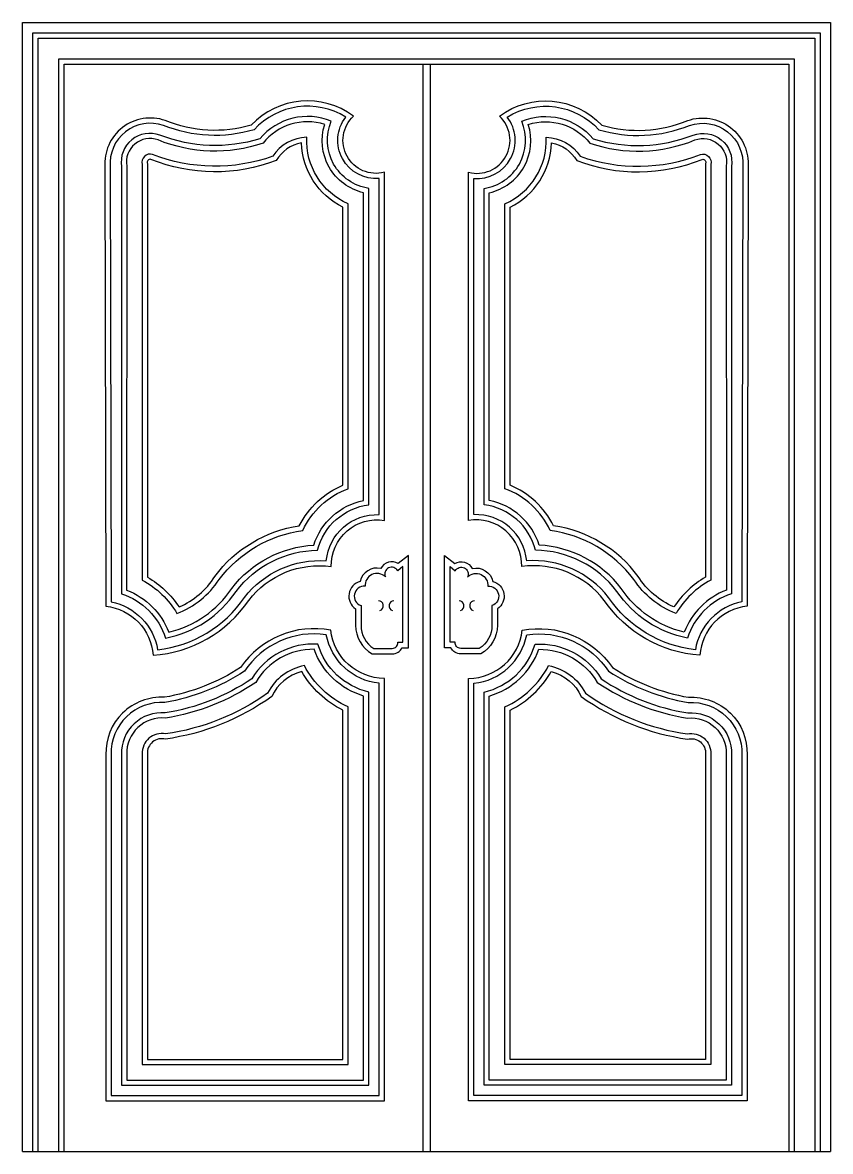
# Model space of a CAD drawing. Header units: metres. Extents: x -4689 to -3129, y 0 to 2180.
import ezdxf

# ---------------------------------------------------------------- set-up
doc = ezdxf.new("R2010")
doc.units = ezdxf.units.M
for name, color, linetype in [('2', 2, 'Continuous'), ('3', 3, 'Continuous'), ('4', 4, 'Continuous'), ('7', 7, 'Continuous')]:
    doc.layers.add(name, color=color, linetype=linetype)

msp = doc.modelspace()

# ---------------------------------------------------------------- linework, layer by layer
at = {"layer": '2'}
msp.add_line((-4689.4, 0.09), (-3129.34, 0.09), dxfattribs=at)
at = {"layer": '3'}
for points in [[(-4669.39, 0.09), (-4669.39, 2160.11), (-3149.35, 2160.11), (-3149.35, 0.09)], [(-4619.37, 0.09), (-4619.37, 2110.09), (-3199.37, 2110.09), (-3199.37, 0.09)]]:
    msp.add_lwpolyline(points, dxfattribs=at)
for points in [[(-4242.34, 1973.13, -0.17), (-4417.36, 1981.59, 0.54), (-4520.38, 1901.35), (-4518.4, 1061.69, -0.31), (-4428.57, 969.01, 0.22), (-4260.91, 1069.98, -0.25), (-4102.86, 1140.7, -0.4), (-4000.7, 1229.79), (-4000.7, 1879.09, -0.65), (-4065.37, 1997.66, 0.36)], [(-3576.4, 1973.13, 0.17), (-3401.38, 1981.59, -0.54), (-3298.36, 1901.35), (-3300.34, 1061.69, 0.31), (-3390.17, 969.01, -0.22), (-3557.83, 1069.98, 0.25), (-3715.88, 1140.7, 0.4), (-3818.05, 1229.79), (-3818.05, 1879.09, 0.65), (-3753.37, 1997.66, -0.36)], [(-4231.01, 1955.68, -0.17), (-4424.34, 1962.83, 0.57), (-4498.37, 1902.28), (-4498.43, 1077.08, -0.24), (-4413.45, 991.4, 0.2), (-4277.19, 1081.63, -0.23), (-4119.57, 1161.16, -0.31), (-4020.7, 1248.89), (-4020.7, 1859.83, -0.49), (-4093.16, 1989.52, 0.33)], [(-4225.11, 1947.08, -0.18), (-4427.88, 1953.48, 0.57), (-4488.37, 1903.03), (-4488.43, 1084.12, -0.21), (-4406.97, 1002.97, 0.19), (-4285.34, 1087.43, -0.22), (-4127.17, 1170.9, -0.27), (-4030.71, 1257.35), (-4030.71, 1851.57, -0.44), (-4106, 1983.57, 0.31)], [(-3587.73, 1955.68, 0.17), (-3394.4, 1962.83, -0.57), (-3320.37, 1902.28), (-3320.31, 1077.08, 0.24), (-3405.29, 991.4, -0.2), (-3541.55, 1081.63, 0.23), (-3699.17, 1161.16, 0.31), (-3798.04, 1248.89), (-3798.04, 1859.83, 0.49), (-3725.59, 1989.52, -0.33)], [(-3593.63, 1947.08, 0.18), (-3390.86, 1953.48, -0.57), (-3330.37, 1903.03), (-3330.32, 1084.12, 0.21), (-3411.78, 1002.97, -0.19), (-3533.4, 1087.43, 0.22), (-3691.57, 1170.9, 0.27), (-3788.04, 1257.35), (-3788.04, 1851.57, 0.44), (-3712.74, 1983.57, -0.31)], [(-4199.54, 1913.7, -0.19), (-4441.62, 1915.88, 0.64), (-4448.36, 1907.76), (-4448.41, 1109.15, -0.12), (-4387.32, 1051.52, 0.15), (-4318.05, 1110.52, -0.2), (-4154.95, 1208.2, -0.18), (-4070.72, 1286.63), (-4070.72, 1823.72, -0.28), (-4150.66, 1947.7, 0.22)], [(-3619.21, 1913.7, 0.19), (-3377.12, 1915.88, -0.64), (-3370.39, 1907.76), (-3370.33, 1109.15, 0.12), (-3431.42, 1051.52, -0.15), (-3500.69, 1110.52, 0.2), (-3663.8, 1208.2, 0.18), (-3748.02, 1286.63), (-3748.02, 1823.72, 0.28), (-3668.08, 1947.7, -0.22)], [(-4000.7, 904.13, -0.33), (-4103.02, 998, 0.29), (-4261.1, 927.33, -0.1), (-4414.76, 867.01, 0.44), (-4518.38, 766.66), (-4518.38, 107.79), (-4000.7, 107.79)], [(-3818.05, 904.13, 0.33), (-3715.73, 998, -0.29), (-3557.65, 927.33, 0.1), (-3403.99, 867.01, -0.44), (-3300.36, 766.66), (-3300.36, 107.79), (-3818.05, 107.79)], [(-4020.7, 887.26, -0.27), (-4119.06, 979.59, 0.28), (-4246.48, 913.01, -0.11), (-4413.81, 846.89, 0.45), (-4498.37, 766.94), (-4498.37, 127.8), (-4020.7, 127.8)], [(-4030.71, 879.58, -0.24), (-4126.34, 969.83, 0.27), (-4239.05, 905.95, -0.11), (-4413.47, 836.81, 0.45), (-4488.37, 767.1), (-4488.37, 137.8), (-4030.71, 137.8)], [(-3798.04, 887.26, 0.27), (-3699.68, 979.59, -0.28), (-3572.26, 913.01, 0.11), (-3404.93, 846.89, -0.45), (-3320.37, 766.94), (-3320.37, 127.8), (-3798.04, 127.8)], [(-3788.04, 879.58, 0.24), (-3692.4, 969.83, -0.27), (-3579.69, 905.95, 0.11), (-3405.27, 836.81, -0.45), (-3330.37, 767.1), (-3330.37, 137.8), (-3788.04, 137.8)], [(-4070.72, 852.37, -0.15), (-4150.33, 926.79, 0.22), (-4208.35, 878.53, -0.12), (-4413.64, 796.29, 0.51), (-4448.36, 767.9), (-4448.36, 177.81), (-4070.72, 177.81)], [(-3748.02, 852.37, 0.15), (-3668.41, 926.79, -0.22), (-3610.39, 878.53, 0.12), (-3405.1, 796.29, -0.51), (-3370.39, 767.9), (-3370.39, 177.81), (-3748.02, 177.81)]]:
    msp.add_lwpolyline(points, format="xyb", close=True, dxfattribs=at)
for points in [[(-4035.83, 1054.19), (-4035.83, 1016.11, 0.26), (-4011.32, 971.47), (-3975.44, 971.47, 0.45), (-3964.93, 983.29), (-3954.87, 983.29), (-3954.87, 1129.47), (-3964.93, 1121.59, 0.94), (-3988.83, 1109.77, 0.69), (-4027.96, 1091.39, 0.89), (-4035.83, 1054.19, -0.73)], [(-3782.91, 1054.19), (-3782.91, 1016.11, -0.26), (-3807.42, 971.47), (-3843.31, 971.47, -0.45), (-3853.81, 983.29), (-3863.88, 983.29), (-3863.88, 1129.47), (-3853.81, 1121.59, -0.94), (-3829.91, 1109.77, -0.69), (-3790.79, 1091.39, -0.89), (-3782.91, 1054.19, 0.73)]]:
    msp.add_lwpolyline(points, format="xyb", dxfattribs=at)
for centre, start, end in [((-4002.48, 1053.85), 289.59, 88.35), ((-3971.9, 1053.85), 91.65, 250.41), ((-3846.84, 1053.85), 289.59, 88.35), ((-3816.26, 1053.85), 91.65, 250.41)]:
    msp.add_arc(centre, 9.79, start, end, dxfattribs=at)
at = {"layer": '4'}
msp.add_lwpolyline([(-4689.4, 0.09), (-4689.4, 2180.11), (-3129.34, 2180.11), (-3129.34, 0.09)], dxfattribs=at)
at = {"layer": '7'}
for p, q in [((-3916.37, 2100.09), (-3916.37, 0.09)), ((-3902.37, 2100.09), (-3902.37, 0.09))]:
    msp.add_line(p, q, dxfattribs=at)
for points in [[(-4659.39, 0.09), (-4659.39, 2150.1), (-3159.35, 2150.1), (-3159.35, 0.09)], [(-4609.37, 0.09), (-4609.37, 2100.09), (-3209.37, 2100.09), (-3209.37, 0.09)]]:
    msp.add_lwpolyline(points, dxfattribs=at)
for points in [[(-4247.78, 1981.96, -0.17), (-4413.84, 1990.96, 0.54), (-4530.38, 1900.93), (-4528.38, 1053.13, -0.36), (-4437.35, 958.26, 0.23), (-4252.79, 1064.13, -0.27), (-4093.23, 1129.65, -0.47), (-3990.69, 1218.69), (-3990.69, 1890.93, -0.78), (-4050.21, 1999.47, 0.38)], [(-3570.96, 1981.96, 0.17), (-3404.9, 1990.96, -0.54), (-3288.36, 1900.93), (-3290.36, 1053.13, 0.36), (-3381.39, 958.26, -0.23), (-3565.96, 1064.13, 0.27), (-3725.51, 1129.65, 0.47), (-3828.05, 1218.69), (-3828.05, 1890.93, 0.78), (-3768.53, 1999.47, -0.38)], [(-4206.28, 1921.86, -0.18), (-4438.32, 1925.33, 0.6), (-4458.36, 1906.05), (-4458.41, 1103.28, -0.14), (-4391.32, 1039.05, 0.16), (-4309.86, 1104.77, -0.2), (-4148.29, 1199.06, -0.2), (-4060.72, 1279.86), (-4060.72, 1830.09, -0.31), (-4140.6, 1958.66, 0.25)], [(-3612.46, 1921.86, 0.18), (-3380.42, 1925.33, -0.6), (-3360.38, 1906.05), (-3360.33, 1103.28, 0.14), (-3427.42, 1039.05, -0.16), (-3508.88, 1104.77, 0.2), (-3670.46, 1199.06, 0.2), (-3758.02, 1279.86), (-3758.02, 1830.09, 0.31), (-3678.14, 1958.66, -0.25)], [(-4046.34, 1047.78), (-4046.34, 1016.11, 0.27), (-4014.23, 960.97), (-3975.44, 960.97, 0.29), (-3956.5, 972.79), (-3944.36, 972.79), (-3944.36, 1151.03), (-3964.3, 1135.42, 0.43), (-3997.66, 1125.95, 0.41), (-4037.6, 1100.91, 0.64)], [(-3772.41, 1047.78), (-3772.41, 1016.11, -0.27), (-3804.51, 960.97), (-3843.31, 960.97, -0.29), (-3862.24, 972.79), (-3874.38, 972.79), (-3874.38, 1151.03), (-3854.44, 1135.42, -0.43), (-3821.09, 1125.95, -0.41), (-3781.14, 1100.91, -0.64)], [(-3990.69, 913.58, -0.38), (-4094.23, 1006.61, 0.3), (-4268.29, 934.58, -0.1), (-4415.34, 877.06, 0.44), (-4528.38, 766.52), (-4528.38, 97.79), (-3990.69, 97.79)], [(-3828.05, 913.58, 0.38), (-3724.51, 1006.61, -0.3), (-3550.45, 934.58, 0.1), (-3403.4, 877.06, -0.44), (-3290.36, 766.52), (-3290.36, 97.79), (-3828.05, 97.79)], [(-4060.72, 858.74, -0.17), (-4145.17, 938.19, 0.23), (-4216.2, 885.25, -0.12), (-4413.28, 806.46, 0.49), (-4458.36, 767.66), (-4458.36, 167.81), (-4060.72, 167.81)], [(-3758.02, 858.74, 0.17), (-3673.58, 938.19, -0.23), (-3602.54, 885.25, 0.12), (-3405.47, 806.46, -0.49), (-3360.38, 767.66), (-3360.38, 167.81), (-3758.02, 167.81)]]:
    msp.add_lwpolyline(points, format="xyb", close=True, dxfattribs=at)

doc.saveas('drawing.dxf')
